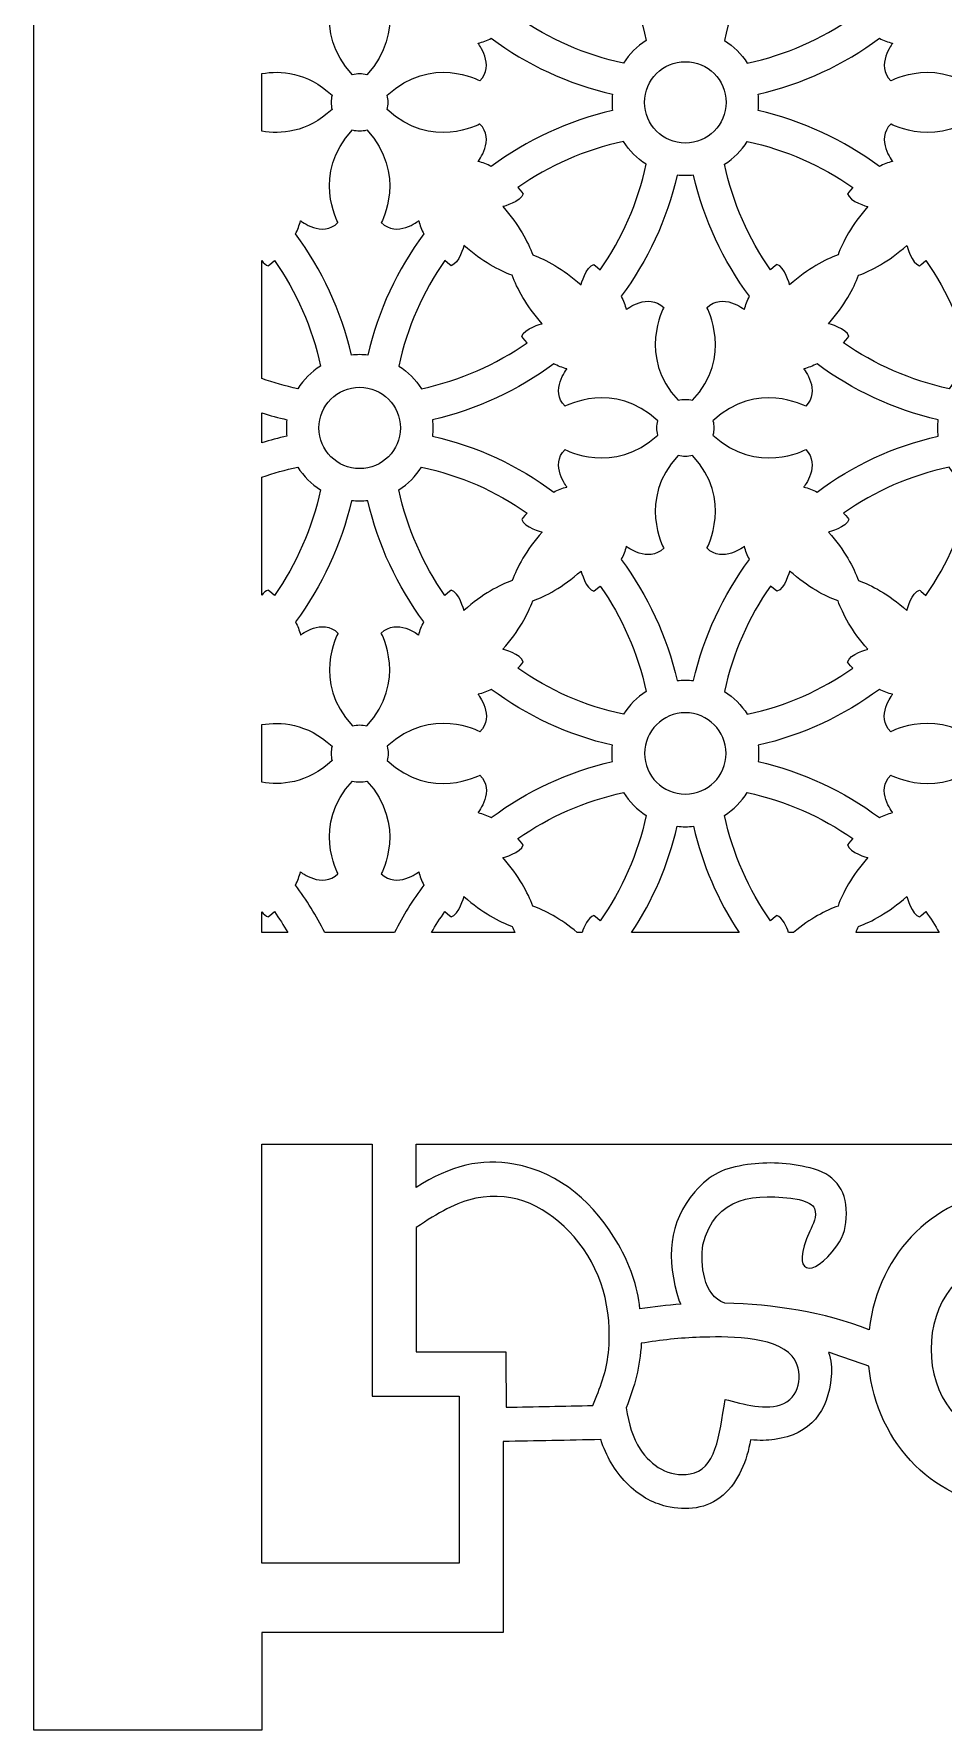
# Model space of a CAD drawing. Header units: centimetres. Extents: x -9.3 to 7.4, y -14.2 to 13.8.
# Drawn here: x -0.27 to 3.29, y -14.17 to -7.54 of the extents above; entities that cross this region are included whole.
import ezdxf

# ---------------------------------------------------------------- set-up
doc = ezdxf.new("R2010")
doc.units = ezdxf.units.CM
doc.header["$MEASUREMENT"] = 0
doc.layers.add('layer 1', color=7, linetype='Continuous')

msp = doc.modelspace()

# ---------------------------------------------------------------- linework, layer by layer
at = {"layer": 'layer 1', "color": 242, "lineweight": 9}
for points, knots in [([(7.37552, 13.84713), (4.82831, 13.84713), (2.28109, 13.84713), (-0.26612, 13.84713), (-0.26612, 13.84713), (-0.26612, 5.33379), (-0.26612, -3.17955), (-0.26612, -11.69289), (-0.26612, -11.69289), (-0.26609, -11.69289), (-0.26607, -11.69289), (-0.26605, -11.69289), (-0.26605, -11.69289), (-0.26605, -12.51932), (-0.26605, -13.34575), (-0.26605, -14.17218), (-0.26605, -14.17218), (0.03112, -14.17218), (0.32829, -14.17218), (0.62547, -14.17218), (0.62547, -14.17218), (0.62547, -14.04482), (0.62547, -13.91746), (0.62547, -13.79009), (0.62547, -13.79009), (0.93981, -13.79009), (1.25416, -13.79009), (1.56851, -13.79009), (1.56851, -13.79009), (1.56851, -13.54122), (1.56851, -13.29235), (1.56851, -13.04347), (1.56851, -13.04347), (1.69568, -13.04094), (1.82285, -13.0384), (1.95002, -13.03586), (1.95002, -13.03586), (1.97261, -13.10026), (2.0022, -13.1561), (2.05134, -13.20539), (2.05134, -13.20539), (2.09946, -13.25366), (2.14918, -13.28349), (2.20758, -13.29707), (2.20758, -13.29707), (2.28487, -13.31504), (2.3665, -13.30722), (2.42855, -13.25309), (2.42855, -13.25309), (2.48859, -13.20069), (2.52323, -13.11678), (2.53568, -13.03673), (2.53568, -13.03673), (2.57121, -13.04032), (2.60143, -13.03949), (2.62993, -13.03541), (2.62993, -13.03541), (2.77215, -13.01506), (2.83933, -12.92507), (2.85133, -12.78937), (2.85133, -12.78937), (2.85428, -12.75611), (2.85193, -12.72328), (2.84137, -12.69438), (2.84137, -12.69438), (2.84361, -12.69494), (2.84584, -12.6955), (2.84807, -12.69605), (2.84807, -12.69605), (2.89827, -12.71341), (2.94845, -12.73076), (2.99864, -12.74811), (2.99864, -12.74811), (3.02875, -13.05564), (3.26623, -13.29507), (3.55473, -13.29507), (3.55473, -13.29507), (3.84323, -13.29507), (4.08071, -13.05564), (4.11083, -12.74811), (4.11083, -12.74811), (4.16101, -12.73076), (4.2112, -12.71341), (4.26138, -12.69605), (4.26138, -12.69605), (4.26362, -12.6955), (4.26586, -12.69494), (4.26808, -12.69438), (4.26808, -12.69438), (4.25752, -12.72328), (4.25518, -12.75611), (4.25812, -12.78937), (4.25812, -12.78937), (4.27013, -12.92507), (4.33731, -13.01506), (4.47953, -13.03541), (4.47953, -13.03541), (4.50803, -13.03949), (4.53825, -13.04032), (4.57378, -13.03673), (4.57378, -13.03673), (4.58622, -13.11678), (4.62087, -13.20069), (4.68092, -13.25309), (4.68092, -13.25309), (4.74297, -13.30722), (4.82459, -13.31504), (4.90189, -13.29707), (4.90189, -13.29707), (4.96028, -13.28349), (5.01001, -13.25366), (5.05812, -13.20539), (5.05812, -13.20539), (5.10726, -13.1561), (5.13685, -13.10026), (5.15944, -13.03586), (5.15944, -13.03586), (5.28661, -13.0384), (5.41378, -13.04094), (5.54095, -13.04347), (5.54095, -13.04347), (5.54095, -13.29235), (5.54095, -13.54122), (5.54095, -13.79009), (5.54095, -13.79009), (5.8553, -13.79009), (6.16965, -13.79009), (6.48399, -13.79009), (6.48399, -13.79009), (6.48399, -13.91746), (6.48399, -14.04482), (6.48399, -14.17218), (6.48399, -14.17218), (6.78116, -14.17218), (7.07834, -14.17218), (7.37552, -14.17218), (7.37552, -14.17218), (7.37552, -13.34575), (7.37552, -12.51932), (7.37552, -11.69289), (7.37552, -11.69289), (7.37552, -3.17955), (7.37552, 5.33379), (7.37552, 13.84713)], [0, 0, 0, 0, 0.027027, 0.027027, 0.027027, 0.027027, 0.0540541, 0.0540541, 0.0540541, 0.0540541, 0.0810811, 0.0810811, 0.0810811, 0.0810811, 0.1081081, 0.1081081, 0.1081081, 0.1081081, 0.1351351, 0.1351351, 0.1351351, 0.1351351, 0.1621622, 0.1621622, 0.1621622, 0.1621622, 0.1891892, 0.1891892, 0.1891892, 0.1891892, 0.2162162, 0.2162162, 0.2162162, 0.2162162, 0.2432432, 0.2432432, 0.2432432, 0.2432432, 0.2702703, 0.2702703, 0.2702703, 0.2702703, 0.2972973, 0.2972973, 0.2972973, 0.2972973, 0.3243243, 0.3243243, 0.3243243, 0.3243243, 0.3513514, 0.3513514, 0.3513514, 0.3513514, 0.3783784, 0.3783784, 0.3783784, 0.3783784, 0.4054054, 0.4054054, 0.4054054, 0.4054054, 0.4324324, 0.4324324, 0.4324324, 0.4324324, 0.4594595, 0.4594595, 0.4594595, 0.4594595, 0.4864865, 0.4864865, 0.4864865, 0.4864865, 0.5135135, 0.5135135, 0.5135135, 0.5135135, 0.5405405, 0.5405405, 0.5405405, 0.5405405, 0.5675676, 0.5675676, 0.5675676, 0.5675676, 0.5945946, 0.5945946, 0.5945946, 0.5945946, 0.6216216, 0.6216216, 0.6216216, 0.6216216, 0.6486486, 0.6486486, 0.6486486, 0.6486486, 0.6756757, 0.6756757, 0.6756757, 0.6756757, 0.7027027, 0.7027027, 0.7027027, 0.7027027, 0.7297297, 0.7297297, 0.7297297, 0.7297297, 0.7567568, 0.7567568, 0.7567568, 0.7567568, 0.7837838, 0.7837838, 0.7837838, 0.7837838, 0.8108108, 0.8108108, 0.8108108, 0.8108108, 0.8378378, 0.8378378, 0.8378378, 0.8378378, 0.8648649, 0.8648649, 0.8648649, 0.8648649, 0.8918919, 0.8918919, 0.8918919, 0.8918919, 0.9189189, 0.9189189, 0.9189189, 0.9189189, 0.9459459, 0.9459459, 0.9459459, 0.9459459, 1, 1, 1, 1]), ([(1.25831, -7.28926), (1.15506, -7.15032), (1.07941, -6.98964), (1.03957, -6.81531), (1.03957, -6.81531), (1.02903, -6.81647), (1.01833, -6.81711), (1.00749, -6.81711), (1.00749, -6.81711), (0.99665, -6.81711), (0.98594, -6.81647), (0.97541, -6.81531), (0.97541, -6.81531), (0.93558, -6.98964), (0.85993, -7.15032), (0.75668, -7.28928), (0.75668, -7.28928), (0.76504, -7.30548), (0.7719, -7.32282), (0.77618, -7.34098), (0.77618, -7.34098), (0.77618, -7.34098), (0.86234, -7.27318), (0.92281, -7.33366), (0.92281, -7.33366), (0.92281, -7.33366), (0.81936, -7.52488), (0.97964, -7.69619), (0.97964, -7.69619), (0.9979, -7.6915), (1.0171, -7.6915), (1.03536, -7.69619), (1.03536, -7.69619), (1.19563, -7.52486), (1.09217, -7.33366), (1.09217, -7.33366), (1.09217, -7.33366), (1.15265, -7.27318), (1.23879, -7.34098), (1.23879, -7.34098), (1.23879, -7.34098), (1.24308, -7.3228), (1.24996, -7.30548), (1.25831, -7.28926)], [0, 0, 0, 0, 0.0833333, 0.0833333, 0.0833333, 0.0833333, 0.1666667, 0.1666667, 0.1666667, 0.1666667, 0.25, 0.25, 0.25, 0.25, 0.3333333, 0.3333333, 0.3333333, 0.3333333, 0.4166667, 0.4166667, 0.4166667, 0.4166667, 0.5, 0.5, 0.5, 0.5, 0.5833333, 0.5833333, 0.5833333, 0.5833333, 0.6666667, 0.6666667, 0.6666667, 0.6666667, 0.75, 0.75, 0.75, 0.75, 0.8333333, 0.8333333, 0.8333333, 0.8333333, 1, 1, 1, 1]), ([(2.03888, -7.651), (2.06162, -7.61514), (2.09209, -7.58465), (2.12796, -7.56192), (2.12796, -7.56192), (2.0955, -7.41115), (2.03337, -7.27139), (1.94799, -7.14905), (1.94799, -7.14905), (1.93342, -7.16229), (1.92333, -7.16966), (1.92333, -7.16966), (1.92333, -7.16966), (1.89218, -7.16233), (1.87341, -7.09041), (1.87341, -7.09041), (1.87341, -7.09041), (1.80136, -7.15446), (1.73511, -7.18879), (1.68414, -7.20721), (1.68414, -7.20721), (1.66574, -7.25817), (1.6314, -7.32442), (1.56735, -7.39647), (1.56735, -7.39647), (1.56735, -7.39647), (1.63927, -7.41524), (1.64661, -7.4464), (1.64661, -7.4464), (1.64661, -7.4464), (1.63923, -7.45647), (1.626, -7.47104), (1.626, -7.47104), (1.74834, -7.55642), (1.8881, -7.61855), (2.03888, -7.651)], [0, 0, 0, 0, 0.1, 0.1, 0.1, 0.1, 0.2, 0.2, 0.2, 0.2, 0.3, 0.3, 0.3, 0.3, 0.4, 0.4, 0.4, 0.4, 0.5, 0.5, 0.5, 0.5, 0.6, 0.6, 0.6, 0.6, 0.7, 0.7, 0.7, 0.7, 0.8, 0.8, 0.8, 0.8, 1, 1, 1, 1]), ([(2.52331, -7.651), (2.50058, -7.61514), (2.4701, -7.58465), (2.43424, -7.56192), (2.43424, -7.56192), (2.4667, -7.41115), (2.52882, -7.27139), (2.6142, -7.14905), (2.6142, -7.14905), (2.62877, -7.16229), (2.63884, -7.16967), (2.63884, -7.16967), (2.63884, -7.16967), (2.67, -7.16233), (2.68877, -7.09041), (2.68877, -7.09041), (2.68877, -7.09041), (2.76084, -7.15445), (2.82709, -7.18879), (2.87804, -7.20721), (2.87804, -7.20721), (2.89645, -7.25817), (2.9308, -7.32442), (2.99483, -7.39647), (2.99483, -7.39647), (2.99483, -7.39647), (2.92292, -7.41524), (2.91559, -7.4464), (2.91559, -7.4464), (2.91559, -7.4464), (2.92296, -7.45647), (2.93619, -7.47104), (2.93619, -7.47104), (2.81386, -7.55642), (2.67409, -7.61855), (2.52331, -7.651)], [0, 0, 0, 0, 0.1, 0.1, 0.1, 0.1, 0.2, 0.2, 0.2, 0.2, 0.3, 0.3, 0.3, 0.3, 0.4, 0.4, 0.4, 0.4, 0.5, 0.5, 0.5, 0.5, 0.6, 0.6, 0.6, 0.6, 0.7, 0.7, 0.7, 0.7, 0.8, 0.8, 0.8, 0.8, 1, 1, 1, 1]), ([(1.99454, -7.80416), (1.99454, -7.79332), (1.99516, -7.78263), (1.99634, -7.7721), (1.99634, -7.7721), (1.822, -7.73226), (1.66132, -7.65661), (1.52237, -7.55335), (1.52237, -7.55335), (1.50616, -7.56169), (1.48883, -7.56857), (1.47067, -7.57286), (1.47067, -7.57286), (1.47067, -7.57286), (1.53847, -7.659), (1.47799, -7.71947), (1.47799, -7.71947), (1.47799, -7.71947), (1.28679, -7.61603), (1.11548, -7.7763), (1.11548, -7.7763), (1.12016, -7.79456), (1.12016, -7.81375), (1.11546, -7.83201), (1.11546, -7.83201), (1.28679, -7.99229), (1.47798, -7.88884), (1.47798, -7.88884), (1.47798, -7.88884), (1.53847, -7.94932), (1.47067, -8.03545), (1.47067, -8.03545), (1.47067, -8.03545), (1.48883, -8.03975), (1.50616, -8.04661), (1.52237, -8.05497), (1.52237, -8.05497), (1.66132, -7.9517), (1.822, -7.87604), (1.99634, -7.83621), (1.99634, -7.83621), (1.99516, -7.82568), (1.99454, -7.81499), (1.99454, -7.80416)], [0, 0, 0, 0, 0.0833333, 0.0833333, 0.0833333, 0.0833333, 0.1666667, 0.1666667, 0.1666667, 0.1666667, 0.25, 0.25, 0.25, 0.25, 0.3333333, 0.3333333, 0.3333333, 0.3333333, 0.4166667, 0.4166667, 0.4166667, 0.4166667, 0.5, 0.5, 0.5, 0.5, 0.5833333, 0.5833333, 0.5833333, 0.5833333, 0.6666667, 0.6666667, 0.6666667, 0.6666667, 0.75, 0.75, 0.75, 0.75, 0.8333333, 0.8333333, 0.8333333, 0.8333333, 1, 1, 1, 1]), ([(3.03982, -7.55335), (2.90088, -7.65661), (2.74019, -7.73226), (2.56586, -7.7721), (2.56586, -7.7721), (2.56702, -7.78263), (2.56766, -7.79332), (2.56766, -7.80416), (2.56766, -7.80416), (2.56766, -7.81499), (2.56702, -7.82568), (2.56586, -7.83621), (2.56586, -7.83621), (2.74019, -7.87604), (2.90087, -7.95172), (3.03982, -8.05497), (3.03982, -8.05497), (3.05603, -8.04661), (3.07337, -8.03975), (3.09153, -8.03545), (3.09153, -8.03545), (3.09153, -8.03545), (3.02371, -7.94932), (3.08421, -7.88883), (3.08421, -7.88883), (3.08421, -7.88883), (3.27543, -7.99229), (3.44672, -7.83201), (3.44672, -7.83201), (3.44204, -7.81375), (3.44204, -7.79455), (3.44672, -7.77629), (3.44672, -7.77629), (3.27541, -7.61602), (3.08421, -7.71947), (3.08421, -7.71947), (3.08421, -7.71947), (3.02371, -7.659), (3.09153, -7.57286), (3.09153, -7.57286), (3.09153, -7.57286), (3.07337, -7.56857), (3.05603, -7.56169), (3.03982, -7.55335)], [0, 0, 0, 0, 0.0833333, 0.0833333, 0.0833333, 0.0833333, 0.1666667, 0.1666667, 0.1666667, 0.1666667, 0.25, 0.25, 0.25, 0.25, 0.3333333, 0.3333333, 0.3333333, 0.3333333, 0.4166667, 0.4166667, 0.4166667, 0.4166667, 0.5, 0.5, 0.5, 0.5, 0.5833333, 0.5833333, 0.5833333, 0.5833333, 0.6666667, 0.6666667, 0.6666667, 0.6666667, 0.75, 0.75, 0.75, 0.75, 0.8333333, 0.8333333, 0.8333333, 0.8333333, 1, 1, 1, 1]), ([(0.62541, -7.69143), (0.62541, -7.76658), (0.62541, -7.84172), (0.62541, -7.91687), (0.62541, -7.91687), (0.69692, -7.92907), (0.80148, -7.92375), (0.89952, -7.83201), (0.89952, -7.83201), (0.89484, -7.81375), (0.89484, -7.79455), (0.89952, -7.77629), (0.89952, -7.77629), (0.80147, -7.68455), (0.69692, -7.67921), (0.62541, -7.69143)], [0, 0, 0, 0, 0.2, 0.2, 0.2, 0.2, 0.4, 0.4, 0.4, 0.4, 0.6, 0.6, 0.6, 0.6, 1, 1, 1, 1]), ([(2.28109, -7.64495), (2.19318, -7.64495), (2.12189, -7.71624), (2.12189, -7.80416), (2.12189, -7.80416), (2.12189, -7.89206), (2.19318, -7.96336), (2.28109, -7.96336), (2.28109, -7.96336), (2.369, -7.96336), (2.44029, -7.89206), (2.44029, -7.80416), (2.44029, -7.80416), (2.44029, -7.71624), (2.369, -7.64495), (2.28109, -7.64495)], [0, 0, 0, 0, 0.2, 0.2, 0.2, 0.2, 0.4, 0.4, 0.4, 0.4, 0.6, 0.6, 0.6, 0.6, 1, 1, 1, 1]), ([(0.75668, -8.31904), (0.85993, -8.45799), (0.93558, -8.61867), (0.97541, -8.793), (0.97541, -8.793), (0.98594, -8.79183), (0.99664, -8.79119), (1.00749, -8.79119), (1.00749, -8.79119), (1.01833, -8.79119), (1.02903, -8.79183), (1.03957, -8.793), (1.03957, -8.793), (1.07941, -8.61867), (1.15506, -8.458), (1.25831, -8.31904), (1.25831, -8.31904), (1.24996, -8.30283), (1.24308, -8.28551), (1.23879, -8.26734), (1.23879, -8.26734), (1.23879, -8.26734), (1.15265, -8.33513), (1.09217, -8.27467), (1.09217, -8.27467), (1.09217, -8.27467), (1.19563, -8.08343), (1.03536, -7.91212), (1.03536, -7.91212), (1.01709, -7.91681), (0.9979, -7.91684), (0.97962, -7.91215), (0.97962, -7.91215), (0.81937, -8.08345), (0.92279, -8.27467), (0.92279, -8.27467), (0.92279, -8.27467), (0.86234, -8.33513), (0.77618, -8.26734), (0.77618, -8.26734), (0.77618, -8.26734), (0.7719, -8.28551), (0.76504, -8.30283), (0.75668, -8.31904)], [0, 0, 0, 0, 0.0833333, 0.0833333, 0.0833333, 0.0833333, 0.1666667, 0.1666667, 0.1666667, 0.1666667, 0.25, 0.25, 0.25, 0.25, 0.3333333, 0.3333333, 0.3333333, 0.3333333, 0.4166667, 0.4166667, 0.4166667, 0.4166667, 0.5, 0.5, 0.5, 0.5, 0.5833333, 0.5833333, 0.5833333, 0.5833333, 0.6666667, 0.6666667, 0.6666667, 0.6666667, 0.75, 0.75, 0.75, 0.75, 0.8333333, 0.8333333, 0.8333333, 0.8333333, 1, 1, 1, 1]), ([(2.03888, -7.95731), (2.06162, -7.99316), (2.09209, -8.02366), (2.12796, -8.04638), (2.12796, -8.04638), (2.0955, -8.19716), (2.03337, -8.33693), (1.94799, -8.45927), (1.94799, -8.45927), (1.93342, -8.44603), (1.92333, -8.43865), (1.92333, -8.43865), (1.92333, -8.43865), (1.89218, -8.44598), (1.87341, -8.51789), (1.87341, -8.51789), (1.87341, -8.51789), (1.80136, -8.45386), (1.73511, -8.41951), (1.68414, -8.40111), (1.68414, -8.40111), (1.66574, -8.35015), (1.6314, -8.28389), (1.56735, -8.21183), (1.56735, -8.21183), (1.56735, -8.21183), (1.63927, -8.19306), (1.64661, -8.1619), (1.64661, -8.1619), (1.64661, -8.1619), (1.63923, -8.15184), (1.626, -8.13728), (1.626, -8.13728), (1.74834, -8.05189), (1.8881, -7.98976), (2.03888, -7.95731)], [0, 0, 0, 0, 0.1, 0.1, 0.1, 0.1, 0.2, 0.2, 0.2, 0.2, 0.3, 0.3, 0.3, 0.3, 0.4, 0.4, 0.4, 0.4, 0.5, 0.5, 0.5, 0.5, 0.6, 0.6, 0.6, 0.6, 0.7, 0.7, 0.7, 0.7, 0.8, 0.8, 0.8, 0.8, 1, 1, 1, 1]), ([(2.52331, -7.95731), (2.50058, -7.99316), (2.4701, -8.02366), (2.43424, -8.04638), (2.43424, -8.04638), (2.4667, -8.19716), (2.52882, -8.33693), (2.6142, -8.45927), (2.6142, -8.45927), (2.62877, -8.44603), (2.63884, -8.43865), (2.63884, -8.43865), (2.63884, -8.43865), (2.67, -8.44598), (2.68877, -8.51789), (2.68877, -8.51789), (2.68877, -8.51789), (2.76084, -8.45386), (2.82709, -8.41951), (2.87804, -8.40111), (2.87804, -8.40111), (2.89645, -8.35015), (2.9308, -8.28389), (2.99483, -8.21183), (2.99483, -8.21183), (2.99483, -8.21183), (2.92292, -8.19306), (2.91559, -8.1619), (2.91559, -8.1619), (2.91559, -8.1619), (2.92296, -8.15184), (2.93619, -8.13728), (2.93619, -8.13728), (2.81386, -8.05189), (2.67409, -7.98976), (2.52331, -7.95731)], [0, 0, 0, 0, 0.1, 0.1, 0.1, 0.1, 0.2, 0.2, 0.2, 0.2, 0.3, 0.3, 0.3, 0.3, 0.4, 0.4, 0.4, 0.4, 0.5, 0.5, 0.5, 0.5, 0.6, 0.6, 0.6, 0.6, 0.7, 0.7, 0.7, 0.7, 0.8, 0.8, 0.8, 0.8, 1, 1, 1, 1]), ([(2.03029, -8.56289), (2.13356, -8.42396), (2.20921, -8.26325), (2.24905, -8.08892), (2.24905, -8.08892), (2.25958, -8.0901), (2.27026, -8.09071), (2.28109, -8.09071), (2.28109, -8.09071), (2.29193, -8.09071), (2.30262, -8.0901), (2.31315, -8.08892), (2.31315, -8.08892), (2.35298, -8.26325), (2.42864, -8.42394), (2.53191, -8.56289), (2.53191, -8.56289), (2.52355, -8.5791), (2.51669, -8.59643), (2.51239, -8.61458), (2.51239, -8.61458), (2.51239, -8.61458), (2.42625, -8.54677), (2.36577, -8.60727), (2.36577, -8.60727), (2.36577, -8.60727), (2.46923, -8.79847), (2.30895, -8.96977), (2.30895, -8.96977), (2.2907, -8.9651), (2.27147, -8.9651), (2.25323, -8.96979), (2.25323, -8.96979), (2.09296, -8.79847), (2.1964, -8.60727), (2.1964, -8.60727), (2.1964, -8.60727), (2.13594, -8.54677), (2.0498, -8.61458), (2.0498, -8.61458), (2.0498, -8.61458), (2.04551, -8.59643), (2.03864, -8.5791), (2.03029, -8.56289)], [0, 0, 0, 0, 0.0833333, 0.0833333, 0.0833333, 0.0833333, 0.1666667, 0.1666667, 0.1666667, 0.1666667, 0.25, 0.25, 0.25, 0.25, 0.3333333, 0.3333333, 0.3333333, 0.3333333, 0.4166667, 0.4166667, 0.4166667, 0.4166667, 0.5, 0.5, 0.5, 0.5, 0.5833333, 0.5833333, 0.5833333, 0.5833333, 0.6666667, 0.6666667, 0.6666667, 0.6666667, 0.75, 0.75, 0.75, 0.75, 0.8333333, 0.8333333, 0.8333333, 0.8333333, 1, 1, 1, 1]), ([(0.62541, -8.42319), (0.62541, -8.57713), (0.62541, -8.73105), (0.62541, -8.88499), (0.62541, -8.88499), (0.67079, -8.90104), (0.71747, -8.91431), (0.76528, -8.92459), (0.76528, -8.92459), (0.788, -8.88875), (0.81847, -8.85828), (0.85433, -8.83555), (0.85433, -8.83555), (0.82186, -8.68477), (0.75975, -8.545), (0.67437, -8.42267), (0.67437, -8.42267), (0.65981, -8.43589), (0.64973, -8.44326), (0.64973, -8.44326), (0.64973, -8.44326), (0.64047, -8.44109), (0.63231, -8.4332), (0.62541, -8.42319)], [0, 0, 0, 0, 0.1428571, 0.1428571, 0.1428571, 0.1428571, 0.2857143, 0.2857143, 0.2857143, 0.2857143, 0.4285714, 0.4285714, 0.4285714, 0.4285714, 0.5714286, 0.5714286, 0.5714286, 0.5714286, 0.7142857, 0.7142857, 0.7142857, 0.7142857, 1, 1, 1, 1]), ([(1.6626, -8.74465), (1.54026, -8.83003), (1.40049, -8.89214), (1.24971, -8.92459), (1.24971, -8.92459), (1.22698, -8.88875), (1.19651, -8.85828), (1.16067, -8.83555), (1.16067, -8.83555), (1.1931, -8.68477), (1.25524, -8.54502), (1.34062, -8.42267), (1.34062, -8.42267), (1.35518, -8.43589), (1.36524, -8.44326), (1.36524, -8.44326), (1.36524, -8.44326), (1.3964, -8.43593), (1.41516, -8.36402), (1.41516, -8.36402), (1.41516, -8.36402), (1.48723, -8.42806), (1.55348, -8.4624), (1.60444, -8.48082), (1.60444, -8.48082), (1.62286, -8.53177), (1.65718, -8.59803), (1.72123, -8.67009), (1.72123, -8.67009), (1.72123, -8.67009), (1.64932, -8.68885), (1.64198, -8.72001), (1.64198, -8.72001), (1.64198, -8.72001), (1.64936, -8.73008), (1.6626, -8.74465)], [0, 0, 0, 0, 0.1, 0.1, 0.1, 0.1, 0.2, 0.2, 0.2, 0.2, 0.3, 0.3, 0.3, 0.3, 0.4, 0.4, 0.4, 0.4, 0.5, 0.5, 0.5, 0.5, 0.6, 0.6, 0.6, 0.6, 0.7, 0.7, 0.7, 0.7, 0.8, 0.8, 0.8, 0.8, 1, 1, 1, 1]), ([(2.8996, -8.74465), (3.02194, -8.83002), (3.16169, -8.89214), (3.31249, -8.92459), (3.31249, -8.92459), (3.3352, -8.88875), (3.36567, -8.85828), (3.40153, -8.83555), (3.40153, -8.83555), (3.36908, -8.68477), (3.30696, -8.545), (3.22158, -8.42267), (3.22158, -8.42267), (3.20702, -8.43589), (3.19694, -8.44326), (3.19694, -8.44326), (3.19694, -8.44326), (3.16579, -8.43593), (3.14702, -8.36402), (3.14702, -8.36402), (3.14702, -8.36402), (3.07497, -8.42806), (3.0087, -8.4624), (2.95776, -8.48082), (2.95776, -8.48082), (2.93934, -8.53177), (2.905, -8.59803), (2.84096, -8.67009), (2.84096, -8.67009), (2.84096, -8.67009), (2.91287, -8.68885), (2.92021, -8.72001), (2.92021, -8.72001), (2.92021, -8.72001), (2.91284, -8.73008), (2.8996, -8.74465)], [0, 0, 0, 0, 0.1, 0.1, 0.1, 0.1, 0.2, 0.2, 0.2, 0.2, 0.3, 0.3, 0.3, 0.3, 0.4, 0.4, 0.4, 0.4, 0.5, 0.5, 0.5, 0.5, 0.6, 0.6, 0.6, 0.6, 0.7, 0.7, 0.7, 0.7, 0.8, 0.8, 0.8, 0.8, 1, 1, 1, 1]), ([(1.76623, -9.32856), (1.62727, -9.22531), (1.46659, -9.14967), (1.29225, -9.10983), (1.29225, -9.10983), (1.29342, -9.09929), (1.29405, -9.08861), (1.29405, -9.07775), (1.29405, -9.07775), (1.29405, -9.06692), (1.29342, -9.05622), (1.29225, -9.04569), (1.29225, -9.04569), (1.46659, -9.00585), (1.62727, -8.93022), (1.76623, -8.82695), (1.76623, -8.82695), (1.78243, -8.8353), (1.79975, -8.84217), (1.81792, -8.84647), (1.81792, -8.84647), (1.81792, -8.84647), (1.75011, -8.9326), (1.81058, -8.99308), (1.81058, -8.99308), (1.81058, -8.99308), (2.00179, -8.88964), (2.17311, -9.0499), (2.17311, -9.0499), (2.16842, -9.06816), (2.16844, -9.08736), (2.17312, -9.10562), (2.17312, -9.10562), (2.0018, -9.26589), (1.81059, -9.16245), (1.81059, -9.16245), (1.81059, -9.16245), (1.75011, -9.22291), (1.81792, -9.30906), (1.81792, -9.30906), (1.81792, -9.30906), (1.79975, -9.31336), (1.78243, -9.32021), (1.76623, -9.32856)], [0, 0, 0, 0, 0.0833333, 0.0833333, 0.0833333, 0.0833333, 0.1666667, 0.1666667, 0.1666667, 0.1666667, 0.25, 0.25, 0.25, 0.25, 0.3333333, 0.3333333, 0.3333333, 0.3333333, 0.4166667, 0.4166667, 0.4166667, 0.4166667, 0.5, 0.5, 0.5, 0.5, 0.5833333, 0.5833333, 0.5833333, 0.5833333, 0.6666667, 0.6666667, 0.6666667, 0.6666667, 0.75, 0.75, 0.75, 0.75, 0.8333333, 0.8333333, 0.8333333, 0.8333333, 1, 1, 1, 1]), ([(2.79597, -8.82695), (2.93492, -8.93022), (3.0956, -9.00585), (3.26994, -9.04569), (3.26994, -9.04569), (3.26876, -9.05622), (3.26814, -9.06692), (3.26814, -9.07775), (3.26814, -9.07775), (3.26814, -9.08861), (3.26876, -9.09929), (3.26994, -9.10983), (3.26994, -9.10983), (3.0956, -9.14967), (2.93493, -9.22531), (2.79597, -9.32856), (2.79597, -9.32856), (2.77977, -9.32021), (2.76244, -9.31335), (2.74428, -9.30906), (2.74428, -9.30906), (2.74428, -9.30906), (2.81208, -9.22291), (2.7516, -9.16244), (2.7516, -9.16244), (2.7516, -9.16244), (2.56037, -9.26589), (2.38906, -9.10562), (2.38906, -9.10562), (2.39375, -9.08736), (2.39373, -9.06815), (2.38906, -9.0499), (2.38906, -9.0499), (2.56039, -8.88962), (2.7516, -8.99307), (2.7516, -8.99307), (2.7516, -8.99307), (2.81208, -8.9326), (2.74428, -8.84646), (2.74428, -8.84646), (2.74428, -8.84646), (2.76244, -8.84217), (2.77977, -8.8353), (2.79597, -8.82695)], [0, 0, 0, 0, 0.0833333, 0.0833333, 0.0833333, 0.0833333, 0.1666667, 0.1666667, 0.1666667, 0.1666667, 0.25, 0.25, 0.25, 0.25, 0.3333333, 0.3333333, 0.3333333, 0.3333333, 0.4166667, 0.4166667, 0.4166667, 0.4166667, 0.5, 0.5, 0.5, 0.5, 0.5833333, 0.5833333, 0.5833333, 0.5833333, 0.6666667, 0.6666667, 0.6666667, 0.6666667, 0.75, 0.75, 0.75, 0.75, 0.8333333, 0.8333333, 0.8333333, 0.8333333, 1, 1, 1, 1]), ([(1.00749, -9.23697), (1.09539, -9.23697), (1.16668, -9.16566), (1.16668, -9.07775), (1.16668, -9.07775), (1.16668, -8.98985), (1.09539, -8.91856), (1.00749, -8.91856), (1.00749, -8.91856), (0.91958, -8.91856), (0.84829, -8.98985), (0.84829, -9.07775), (0.84829, -9.07775), (0.84829, -9.16566), (0.91958, -9.23697), (1.00749, -9.23697)], [0, 0, 0, 0, 0.2, 0.2, 0.2, 0.2, 0.4, 0.4, 0.4, 0.4, 0.6, 0.6, 0.6, 0.6, 1, 1, 1, 1]), ([(0.62541, -9.01932), (0.62541, -9.05828), (0.62541, -9.09723), (0.62541, -9.13619), (0.62541, -9.13619), (0.65733, -9.12617), (0.68978, -9.11736), (0.72273, -9.10983), (0.72273, -9.10983), (0.72155, -9.09929), (0.72093, -9.08861), (0.72093, -9.07775), (0.72093, -9.07775), (0.72093, -9.06692), (0.72155, -9.05622), (0.72273, -9.04569), (0.72273, -9.04569), (0.68978, -9.03816), (0.65733, -9.02935), (0.62541, -9.01932)], [0, 0, 0, 0, 0.1666667, 0.1666667, 0.1666667, 0.1666667, 0.3333333, 0.3333333, 0.3333333, 0.3333333, 0.5, 0.5, 0.5, 0.5, 0.6666667, 0.6666667, 0.6666667, 0.6666667, 1, 1, 1, 1]), ([(2.28109, -10.0648), (2.27026, -10.0648), (2.25958, -10.06542), (2.24905, -10.0666), (2.24905, -10.0666), (2.20921, -9.89227), (2.13356, -9.73157), (2.03029, -9.59263), (2.03029, -9.59263), (2.03864, -9.57643), (2.04551, -9.5591), (2.0498, -9.54094), (2.0498, -9.54094), (2.0498, -9.54094), (2.13594, -9.60875), (2.1964, -9.54827), (2.1964, -9.54827), (2.1964, -9.54827), (2.09296, -9.35704), (2.25323, -9.18574), (2.25323, -9.18574), (2.27149, -9.19042), (2.2907, -9.19044), (2.30895, -9.18575), (2.30895, -9.18575), (2.4692, -9.35706), (2.36579, -9.54827), (2.36579, -9.54827), (2.36579, -9.54827), (2.42625, -9.60875), (2.51239, -9.54093), (2.51239, -9.54093), (2.51239, -9.54093), (2.51669, -9.5591), (2.52355, -9.57641), (2.53191, -9.59263), (2.53191, -9.59263), (2.42863, -9.73157), (2.35298, -9.89226), (2.31315, -10.0666), (2.31315, -10.0666), (2.30262, -10.06542), (2.29193, -10.0648), (2.28109, -10.0648)], [0, 0, 0, 0, 0.0833333, 0.0833333, 0.0833333, 0.0833333, 0.1666667, 0.1666667, 0.1666667, 0.1666667, 0.25, 0.25, 0.25, 0.25, 0.3333333, 0.3333333, 0.3333333, 0.3333333, 0.4166667, 0.4166667, 0.4166667, 0.4166667, 0.5, 0.5, 0.5, 0.5, 0.5833333, 0.5833333, 0.5833333, 0.5833333, 0.6666667, 0.6666667, 0.6666667, 0.6666667, 0.75, 0.75, 0.75, 0.75, 0.8333333, 0.8333333, 0.8333333, 0.8333333, 1, 1, 1, 1]), ([(0.62541, -9.27052), (0.62541, -9.42446), (0.62541, -9.57839), (0.62541, -9.73232), (0.62541, -9.73232), (0.63231, -9.72231), (0.64047, -9.71444), (0.64973, -9.71226), (0.64973, -9.71226), (0.64973, -9.71226), (0.65981, -9.71963), (0.67437, -9.73285), (0.67437, -9.73285), (0.75975, -9.61052), (0.82186, -9.47075), (0.85433, -9.31996), (0.85433, -9.31996), (0.81847, -9.29723), (0.788, -9.26676), (0.76528, -9.23092), (0.76528, -9.23092), (0.71747, -9.2412), (0.67079, -9.25447), (0.62541, -9.27052)], [0, 0, 0, 0, 0.1428571, 0.1428571, 0.1428571, 0.1428571, 0.2857143, 0.2857143, 0.2857143, 0.2857143, 0.4285714, 0.4285714, 0.4285714, 0.4285714, 0.5714286, 0.5714286, 0.5714286, 0.5714286, 0.7142857, 0.7142857, 0.7142857, 0.7142857, 1, 1, 1, 1]), ([(1.6626, -9.41087), (1.54026, -9.32549), (1.40049, -9.26337), (1.24971, -9.23092), (1.24971, -9.23092), (1.22698, -9.26676), (1.19651, -9.29723), (1.16067, -9.31996), (1.16067, -9.31996), (1.1931, -9.47075), (1.25524, -9.61052), (1.34062, -9.73285), (1.34062, -9.73285), (1.35518, -9.71963), (1.36524, -9.71226), (1.36524, -9.71226), (1.36524, -9.71226), (1.3964, -9.71958), (1.41516, -9.79151), (1.41516, -9.79151), (1.41516, -9.79151), (1.48723, -9.72746), (1.55348, -9.69311), (1.60444, -9.67471), (1.60444, -9.67471), (1.62286, -9.62375), (1.65718, -9.55749), (1.72123, -9.48544), (1.72123, -9.48544), (1.72123, -9.48544), (1.64932, -9.46668), (1.64198, -9.43552), (1.64198, -9.43552), (1.64198, -9.43552), (1.64936, -9.42544), (1.6626, -9.41087)], [0, 0, 0, 0, 0.1, 0.1, 0.1, 0.1, 0.2, 0.2, 0.2, 0.2, 0.3, 0.3, 0.3, 0.3, 0.4, 0.4, 0.4, 0.4, 0.5, 0.5, 0.5, 0.5, 0.6, 0.6, 0.6, 0.6, 0.7, 0.7, 0.7, 0.7, 0.8, 0.8, 0.8, 0.8, 1, 1, 1, 1]), ([(2.89961, -9.41087), (3.02194, -9.32549), (3.16169, -9.26337), (3.31249, -9.23092), (3.31249, -9.23092), (3.3352, -9.26676), (3.36567, -9.29723), (3.40153, -9.31996), (3.40153, -9.31996), (3.36908, -9.47075), (3.30696, -9.61052), (3.22158, -9.73285), (3.22158, -9.73285), (3.20702, -9.71963), (3.19694, -9.71226), (3.19694, -9.71226), (3.19694, -9.71226), (3.16579, -9.71958), (3.14702, -9.79151), (3.14702, -9.79151), (3.14702, -9.79151), (3.07497, -9.72746), (3.0087, -9.69311), (2.95776, -9.67471), (2.95776, -9.67471), (2.93934, -9.62375), (2.905, -9.55749), (2.84096, -9.48544), (2.84096, -9.48544), (2.84096, -9.48544), (2.91287, -9.46668), (2.92021, -9.43552), (2.92021, -9.43552), (2.92021, -9.43552), (2.91284, -9.42544), (2.89961, -9.41087)], [0, 0, 0, 0, 0.1, 0.1, 0.1, 0.1, 0.2, 0.2, 0.2, 0.2, 0.3, 0.3, 0.3, 0.3, 0.4, 0.4, 0.4, 0.4, 0.5, 0.5, 0.5, 0.5, 0.6, 0.6, 0.6, 0.6, 0.7, 0.7, 0.7, 0.7, 0.8, 0.8, 0.8, 0.8, 1, 1, 1, 1]), ([(0.75668, -9.83648), (0.85993, -9.69754), (0.93558, -9.53685), (0.97541, -9.36253), (0.97541, -9.36253), (0.98594, -9.3637), (0.99664, -9.36432), (1.00749, -9.36432), (1.00749, -9.36432), (1.01833, -9.36432), (1.02903, -9.3637), (1.03957, -9.36253), (1.03957, -9.36253), (1.07941, -9.53685), (1.15506, -9.69754), (1.25831, -9.83648), (1.25831, -9.83648), (1.24996, -9.85269), (1.24308, -9.87002), (1.23879, -9.88819), (1.23879, -9.88819), (1.23879, -9.88819), (1.15265, -9.82039), (1.09217, -9.88087), (1.09217, -9.88087), (1.09217, -9.88087), (1.19563, -10.07209), (1.03536, -10.2434), (1.03536, -10.2434), (1.0171, -10.23871), (0.9979, -10.23871), (0.97964, -10.2434), (0.97964, -10.2434), (0.81936, -10.07209), (0.92281, -9.88087), (0.92281, -9.88087), (0.92281, -9.88087), (0.86234, -9.82039), (0.77618, -9.88819), (0.77618, -9.88819), (0.77618, -9.88819), (0.7719, -9.87002), (0.76504, -9.85269), (0.75668, -9.83648)], [0, 0, 0, 0, 0.0833333, 0.0833333, 0.0833333, 0.0833333, 0.1666667, 0.1666667, 0.1666667, 0.1666667, 0.25, 0.25, 0.25, 0.25, 0.3333333, 0.3333333, 0.3333333, 0.3333333, 0.4166667, 0.4166667, 0.4166667, 0.4166667, 0.5, 0.5, 0.5, 0.5, 0.5833333, 0.5833333, 0.5833333, 0.5833333, 0.6666667, 0.6666667, 0.6666667, 0.6666667, 0.75, 0.75, 0.75, 0.75, 0.8333333, 0.8333333, 0.8333333, 0.8333333, 1, 1, 1, 1]), ([(2.03888, -10.19822), (2.06162, -10.16235), (2.09209, -10.13188), (2.12796, -10.10915), (2.12796, -10.10915), (2.0955, -9.95835), (2.03337, -9.81859), (1.94799, -9.69626), (1.94799, -9.69626), (1.93342, -9.70949), (1.92333, -9.71686), (1.92333, -9.71686), (1.92333, -9.71686), (1.89218, -9.70954), (1.87341, -9.63762), (1.87341, -9.63762), (1.87341, -9.63762), (1.80136, -9.70166), (1.73511, -9.73602), (1.68414, -9.75442), (1.68414, -9.75442), (1.66574, -9.80537), (1.6314, -9.87162), (1.56735, -9.94368), (1.56735, -9.94368), (1.56735, -9.94368), (1.63927, -9.96245), (1.64661, -9.99361), (1.64661, -9.99361), (1.64661, -9.99361), (1.63923, -10.0037), (1.626, -10.01825), (1.626, -10.01825), (1.74834, -10.10364), (1.8881, -10.16575), (2.03888, -10.19822)], [0, 0, 0, 0, 0.1, 0.1, 0.1, 0.1, 0.2, 0.2, 0.2, 0.2, 0.3, 0.3, 0.3, 0.3, 0.4, 0.4, 0.4, 0.4, 0.5, 0.5, 0.5, 0.5, 0.6, 0.6, 0.6, 0.6, 0.7, 0.7, 0.7, 0.7, 0.8, 0.8, 0.8, 0.8, 1, 1, 1, 1]), ([(2.52331, -10.19822), (2.50058, -10.16235), (2.4701, -10.13188), (2.43424, -10.10915), (2.43424, -10.10915), (2.4667, -9.95835), (2.52882, -9.81859), (2.6142, -9.69627), (2.6142, -9.69627), (2.62877, -9.70949), (2.63884, -9.71687), (2.63884, -9.71687), (2.63884, -9.71687), (2.67, -9.70954), (2.68877, -9.63762), (2.68877, -9.63762), (2.68877, -9.63762), (2.76084, -9.70166), (2.82709, -9.73602), (2.87804, -9.75442), (2.87804, -9.75442), (2.89645, -9.80537), (2.9308, -9.87162), (2.99483, -9.94368), (2.99483, -9.94368), (2.99483, -9.94368), (2.92292, -9.96245), (2.91559, -9.99361), (2.91559, -9.99361), (2.91559, -9.99361), (2.92296, -10.0037), (2.93619, -10.01826), (2.93619, -10.01826), (2.81386, -10.10364), (2.67409, -10.16575), (2.52331, -10.19822)], [0, 0, 0, 0, 0.1, 0.1, 0.1, 0.1, 0.2, 0.2, 0.2, 0.2, 0.3, 0.3, 0.3, 0.3, 0.4, 0.4, 0.4, 0.4, 0.5, 0.5, 0.5, 0.5, 0.6, 0.6, 0.6, 0.6, 0.7, 0.7, 0.7, 0.7, 0.8, 0.8, 0.8, 0.8, 1, 1, 1, 1]), ([(1.52237, -10.10056), (1.66132, -10.20382), (1.822, -10.27947), (1.99634, -10.31931), (1.99634, -10.31931), (1.99516, -10.32983), (1.99454, -10.34053), (1.99454, -10.35137), (1.99454, -10.35137), (1.99454, -10.36221), (1.99516, -10.3729), (1.99634, -10.38343), (1.99634, -10.38343), (1.822, -10.42327), (1.66132, -10.4989), (1.52237, -10.60217), (1.52237, -10.60217), (1.50616, -10.59383), (1.48883, -10.58695), (1.47067, -10.58265), (1.47067, -10.58265), (1.47067, -10.58265), (1.53847, -10.49652), (1.47798, -10.43604), (1.47798, -10.43604), (1.47798, -10.43604), (1.28679, -10.53949), (1.11546, -10.37924), (1.11546, -10.37924), (1.12016, -10.36096), (1.12016, -10.34177), (1.11548, -10.32351), (1.11548, -10.32351), (1.28679, -10.16323), (1.47799, -10.26667), (1.47799, -10.26667), (1.47799, -10.26667), (1.53847, -10.20621), (1.47067, -10.12006), (1.47067, -10.12006), (1.47067, -10.12006), (1.48883, -10.11577), (1.50616, -10.10891), (1.52237, -10.10056)], [0, 0, 0, 0, 0.0833333, 0.0833333, 0.0833333, 0.0833333, 0.1666667, 0.1666667, 0.1666667, 0.1666667, 0.25, 0.25, 0.25, 0.25, 0.3333333, 0.3333333, 0.3333333, 0.3333333, 0.4166667, 0.4166667, 0.4166667, 0.4166667, 0.5, 0.5, 0.5, 0.5, 0.5833333, 0.5833333, 0.5833333, 0.5833333, 0.6666667, 0.6666667, 0.6666667, 0.6666667, 0.75, 0.75, 0.75, 0.75, 0.8333333, 0.8333333, 0.8333333, 0.8333333, 1, 1, 1, 1]), ([(2.56766, -10.35137), (2.56766, -10.34053), (2.56702, -10.32983), (2.56586, -10.31931), (2.56586, -10.31931), (2.74019, -10.27947), (2.90088, -10.20382), (3.03982, -10.10056), (3.03982, -10.10056), (3.05603, -10.10891), (3.07337, -10.11577), (3.09153, -10.12006), (3.09153, -10.12006), (3.09153, -10.12006), (3.02371, -10.20621), (3.08421, -10.26667), (3.08421, -10.26667), (3.08421, -10.26667), (3.27541, -10.16323), (3.44672, -10.3235), (3.44672, -10.3235), (3.44204, -10.34176), (3.44204, -10.36096), (3.44672, -10.37924), (3.44672, -10.37924), (3.27543, -10.5395), (3.08421, -10.43603), (3.08421, -10.43603), (3.08421, -10.43603), (3.02371, -10.49652), (3.09153, -10.58265), (3.09153, -10.58265), (3.09153, -10.58265), (3.07337, -10.58695), (3.05603, -10.59383), (3.03982, -10.60217), (3.03982, -10.60217), (2.90087, -10.49892), (2.74019, -10.42327), (2.56586, -10.38343), (2.56586, -10.38343), (2.56702, -10.3729), (2.56766, -10.36221), (2.56766, -10.35137)], [0, 0, 0, 0, 0.0833333, 0.0833333, 0.0833333, 0.0833333, 0.1666667, 0.1666667, 0.1666667, 0.1666667, 0.25, 0.25, 0.25, 0.25, 0.3333333, 0.3333333, 0.3333333, 0.3333333, 0.4166667, 0.4166667, 0.4166667, 0.4166667, 0.5, 0.5, 0.5, 0.5, 0.5833333, 0.5833333, 0.5833333, 0.5833333, 0.6666667, 0.6666667, 0.6666667, 0.6666667, 0.75, 0.75, 0.75, 0.75, 0.8333333, 0.8333333, 0.8333333, 0.8333333, 1, 1, 1, 1]), ([(2.12189, -10.35137), (2.12189, -10.26346), (2.19318, -10.19217), (2.28109, -10.19217), (2.28109, -10.19217), (2.369, -10.19217), (2.44029, -10.26346), (2.44029, -10.35137), (2.44029, -10.35137), (2.44029, -10.43928), (2.369, -10.51056), (2.28109, -10.51056), (2.28109, -10.51056), (2.19318, -10.51056), (2.12189, -10.43928), (2.12189, -10.35137)], [0, 0, 0, 0, 0.2, 0.2, 0.2, 0.2, 0.4, 0.4, 0.4, 0.4, 0.6, 0.6, 0.6, 0.6, 1, 1, 1, 1]), ([(0.62541, -10.23863), (0.62541, -10.31378), (0.62541, -10.38893), (0.62541, -10.46407), (0.62541, -10.46407), (0.69692, -10.47628), (0.80148, -10.47096), (0.89952, -10.37924), (0.89952, -10.37924), (0.89484, -10.36096), (0.89484, -10.34176), (0.89952, -10.3235), (0.89952, -10.3235), (0.80147, -10.23177), (0.69692, -10.22644), (0.62541, -10.23863)], [0, 0, 0, 0, 0.2, 0.2, 0.2, 0.2, 0.4, 0.4, 0.4, 0.4, 0.6, 0.6, 0.6, 0.6, 1, 1, 1, 1]), ([(0.87137, -11.05185), (0.96212, -11.05185), (1.05288, -11.05185), (1.14362, -11.05185), (1.14362, -11.05185), (1.17661, -10.98656), (1.21503, -10.9245), (1.25831, -10.86626), (1.25831, -10.86626), (1.24996, -10.85005), (1.24308, -10.83271), (1.23879, -10.81454), (1.23879, -10.81454), (1.23879, -10.81454), (1.15265, -10.88235), (1.09217, -10.82187), (1.09217, -10.82187), (1.09217, -10.82187), (1.19563, -10.63065), (1.03536, -10.45935), (1.03536, -10.45935), (1.01709, -10.46403), (0.9979, -10.46406), (0.97962, -10.45935), (0.97962, -10.45935), (0.81937, -10.63068), (0.92279, -10.82187), (0.92279, -10.82187), (0.92279, -10.82187), (0.86234, -10.88235), (0.77618, -10.81454), (0.77618, -10.81454), (0.77618, -10.81454), (0.7719, -10.83271), (0.76504, -10.85004), (0.75668, -10.86626), (0.75668, -10.86626), (0.79996, -10.9245), (0.83839, -10.98656), (0.87137, -11.05185)], [0, 0, 0, 0, 0.0909091, 0.0909091, 0.0909091, 0.0909091, 0.1818182, 0.1818182, 0.1818182, 0.1818182, 0.2727273, 0.2727273, 0.2727273, 0.2727273, 0.3636364, 0.3636364, 0.3636364, 0.3636364, 0.4545455, 0.4545455, 0.4545455, 0.4545455, 0.5454545, 0.5454545, 0.5454545, 0.5454545, 0.6363636, 0.6363636, 0.6363636, 0.6363636, 0.7272727, 0.7272727, 0.7272727, 0.7272727, 0.8181818, 0.8181818, 0.8181818, 0.8181818, 1, 1, 1, 1]), ([(1.85808, -11.05185), (1.86455, -11.05185), (1.87101, -11.05185), (1.87748, -11.05185), (1.87748, -11.05185), (1.88457, -11.0307), (1.90067, -10.99119), (1.92333, -10.98585), (1.92333, -10.98585), (1.92333, -10.98585), (1.93342, -10.99324), (1.94799, -11.00648), (1.94799, -11.00648), (2.03337, -10.88415), (2.0955, -10.74438), (2.12796, -10.59358), (2.12796, -10.59358), (2.09209, -10.57087), (2.06162, -10.54039), (2.03888, -10.50451), (2.03888, -10.50451), (1.8881, -10.53696), (1.74834, -10.5991), (1.626, -10.68448), (1.626, -10.68448), (1.63923, -10.69905), (1.64661, -10.70911), (1.64661, -10.70911), (1.64661, -10.70911), (1.63927, -10.74027), (1.56735, -10.75904), (1.56735, -10.75904), (1.56735, -10.75904), (1.6314, -10.83109), (1.66574, -10.89736), (1.68414, -10.94832), (1.68414, -10.94832), (1.73146, -10.96541), (1.79199, -10.99625), (1.85808, -11.05185)], [0, 0, 0, 0, 0.0909091, 0.0909091, 0.0909091, 0.0909091, 0.1818182, 0.1818182, 0.1818182, 0.1818182, 0.2727273, 0.2727273, 0.2727273, 0.2727273, 0.3636364, 0.3636364, 0.3636364, 0.3636364, 0.4545455, 0.4545455, 0.4545455, 0.4545455, 0.5454545, 0.5454545, 0.5454545, 0.5454545, 0.6363636, 0.6363636, 0.6363636, 0.6363636, 0.7272727, 0.7272727, 0.7272727, 0.7272727, 0.8181818, 0.8181818, 0.8181818, 0.8181818, 1, 1, 1, 1]), ([(2.68471, -11.05185), (2.69119, -11.05185), (2.69764, -11.05185), (2.70412, -11.05185), (2.70412, -11.05185), (2.77021, -10.99625), (2.83072, -10.96541), (2.87804, -10.94832), (2.87804, -10.94832), (2.89645, -10.89736), (2.9308, -10.83109), (2.99483, -10.75904), (2.99483, -10.75904), (2.99483, -10.75904), (2.92292, -10.74027), (2.91559, -10.70911), (2.91559, -10.70911), (2.91559, -10.70911), (2.92296, -10.69905), (2.93619, -10.68448), (2.93619, -10.68448), (2.81386, -10.5991), (2.67409, -10.53696), (2.52331, -10.50451), (2.52331, -10.50451), (2.50058, -10.54039), (2.4701, -10.57087), (2.43424, -10.59358), (2.43424, -10.59358), (2.4667, -10.74438), (2.52882, -10.88415), (2.6142, -11.00648), (2.6142, -11.00648), (2.62877, -10.99324), (2.63884, -10.98585), (2.63884, -10.98585), (2.63884, -10.98585), (2.66152, -10.99119), (2.67763, -11.0307), (2.68471, -11.05185)], [0, 0, 0, 0, 0.0909091, 0.0909091, 0.0909091, 0.0909091, 0.1818182, 0.1818182, 0.1818182, 0.1818182, 0.2727273, 0.2727273, 0.2727273, 0.2727273, 0.3636364, 0.3636364, 0.3636364, 0.3636364, 0.4545455, 0.4545455, 0.4545455, 0.4545455, 0.5454545, 0.5454545, 0.5454545, 0.5454545, 0.6363636, 0.6363636, 0.6363636, 0.6363636, 0.7272727, 0.7272727, 0.7272727, 0.7272727, 0.8181818, 0.8181818, 0.8181818, 0.8181818, 1, 1, 1, 1]), ([(2.07113, -11.05185), (2.2111, -11.05185), (2.3511, -11.05185), (2.49108, -11.05185), (2.49108, -11.05185), (2.40861, -10.92691), (2.34753, -10.7866), (2.31315, -10.63614), (2.31315, -10.63614), (2.30262, -10.63731), (2.29193, -10.63792), (2.28109, -10.63792), (2.28109, -10.63792), (2.27026, -10.63792), (2.25958, -10.63731), (2.24905, -10.63614), (2.24905, -10.63614), (2.21467, -10.7866), (2.15359, -10.92691), (2.07113, -11.05185)], [0, 0, 0, 0, 0.1666667, 0.1666667, 0.1666667, 0.1666667, 0.3333333, 0.3333333, 0.3333333, 0.3333333, 0.5, 0.5, 0.5, 0.5, 0.6666667, 0.6666667, 0.6666667, 0.6666667, 1, 1, 1, 1]), ([(1.28843, -11.05185), (1.39689, -11.05185), (1.50535, -11.05185), (1.6138, -11.05185), (1.6138, -11.05185), (1.61031, -11.04359), (1.60718, -11.03563), (1.60444, -11.02803), (1.60444, -11.02803), (1.55348, -11.00961), (1.48723, -10.97528), (1.41516, -10.91123), (1.41516, -10.91123), (1.41516, -10.91123), (1.3964, -10.98314), (1.36524, -10.99048), (1.36524, -10.99048), (1.36524, -10.99048), (1.35518, -10.98311), (1.34062, -10.96988), (1.34062, -10.96988), (1.3221, -10.99641), (1.30468, -11.02375), (1.28843, -11.05185)], [0, 0, 0, 0, 0.1428571, 0.1428571, 0.1428571, 0.1428571, 0.2857143, 0.2857143, 0.2857143, 0.2857143, 0.4285714, 0.4285714, 0.4285714, 0.4285714, 0.5714286, 0.5714286, 0.5714286, 0.5714286, 0.7142857, 0.7142857, 0.7142857, 0.7142857, 1, 1, 1, 1]), ([(2.9484, -11.05185), (3.05685, -11.05185), (3.16531, -11.05185), (3.27377, -11.05185), (3.27377, -11.05185), (3.25751, -11.02375), (3.24009, -10.99641), (3.22158, -10.96988), (3.22158, -10.96988), (3.20702, -10.98311), (3.19694, -10.99048), (3.19694, -10.99048), (3.19694, -10.99048), (3.16579, -10.98314), (3.14702, -10.91123), (3.14702, -10.91123), (3.14702, -10.91123), (3.07497, -10.97528), (3.0087, -11.00962), (2.95776, -11.02803), (2.95776, -11.02803), (2.95502, -11.03563), (2.95191, -11.04359), (2.9484, -11.05185)], [0, 0, 0, 0, 0.1428571, 0.1428571, 0.1428571, 0.1428571, 0.2857143, 0.2857143, 0.2857143, 0.2857143, 0.4285714, 0.4285714, 0.4285714, 0.4285714, 0.5714286, 0.5714286, 0.5714286, 0.5714286, 0.7142857, 0.7142857, 0.7142857, 0.7142857, 1, 1, 1, 1]), ([(0.62541, -10.97041), (0.62541, -10.99755), (0.62541, -11.0247), (0.62541, -11.05185), (0.62541, -11.05185), (0.65913, -11.05185), (0.69285, -11.05185), (0.72657, -11.05185), (0.72657, -11.05185), (0.7103, -11.02375), (0.69288, -10.99641), (0.67437, -10.96988), (0.67437, -10.96988), (0.65981, -10.98311), (0.64973, -10.99048), (0.64973, -10.99048), (0.64973, -10.99048), (0.64047, -10.9883), (0.63231, -10.98041), (0.62541, -10.97041)], [0, 0, 0, 0, 0.1666667, 0.1666667, 0.1666667, 0.1666667, 0.3333333, 0.3333333, 0.3333333, 0.3333333, 0.5, 0.5, 0.5, 0.5, 0.6666667, 0.6666667, 0.6666667, 0.6666667, 1, 1, 1, 1]), ([(1.05697, -11.87969), (0.91313, -11.87969), (0.7693, -11.87969), (0.62547, -11.87969), (0.62547, -11.87969), (0.62547, -12.42637), (0.62547, -12.97305), (0.62547, -13.51972), (0.62547, -13.51972), (0.88253, -13.51972), (1.13961, -13.51972), (1.39668, -13.51972), (1.39668, -13.51972), (1.39668, -13.30185), (1.39668, -13.08399), (1.39668, -12.86612), (1.39668, -12.86612), (1.27567, -12.86612), (1.17821, -12.86612), (1.05697, -12.86612), (1.05697, -12.86612), (1.05697, -12.53731), (1.05697, -12.20849), (1.05697, -11.87969)], [0, 0, 0, 0, 0.1428571, 0.1428571, 0.1428571, 0.1428571, 0.2857143, 0.2857143, 0.2857143, 0.2857143, 0.4285714, 0.4285714, 0.4285714, 0.4285714, 0.5714286, 0.5714286, 0.5714286, 0.5714286, 0.7142857, 0.7142857, 0.7142857, 0.7142857, 1, 1, 1, 1]), ([(3.55473, -11.87969), (2.77942, -11.87969), (2.00411, -11.87969), (1.22881, -11.87969), (1.22881, -11.87969), (1.22881, -11.93632), (1.22881, -11.99297), (1.22881, -12.0496), (1.22881, -12.0496), (1.36138, -11.96313), (1.4863, -11.93434), (1.61061, -11.95755), (1.61061, -11.95755), (1.79624, -11.9922), (1.92742, -12.11374), (2.01935, -12.27268), (2.01935, -12.27268), (2.0638, -12.34953), (2.0945, -12.43376), (2.10309, -12.52478), (2.10309, -12.52478), (2.1563, -12.51589), (2.21017, -12.50962), (2.26401, -12.50606), (2.26401, -12.50606), (2.26159, -12.5021), (2.25917, -12.49814), (2.25675, -12.49418), (2.25675, -12.49418), (2.20475, -12.32567), (2.21521, -12.18519), (2.31828, -12.06667), (2.31828, -12.06667), (2.38046, -11.99517), (2.43132, -11.97355), (2.52396, -11.96008), (2.52396, -11.96008), (2.60414, -11.94843), (2.68384, -11.95185), (2.76977, -11.97304), (2.76977, -11.97304), (2.85993, -11.99524), (2.91177, -12.05325), (2.91102, -12.1507), (2.91102, -12.1507), (2.91061, -12.20266), (2.90282, -12.23566), (2.87311, -12.27737), (2.87311, -12.27737), (2.77689, -12.41243), (2.68887, -12.38957), (2.76759, -12.2207), (2.76759, -12.2207), (2.78046, -12.19307), (2.79837, -12.1637), (2.78608, -12.13171), (2.78608, -12.13171), (2.77963, -12.11488), (2.76185, -12.10792), (2.72617, -12.09577), (2.72617, -12.09577), (2.55318, -12.0699), (2.39771, -12.08094), (2.34928, -12.27386), (2.34928, -12.27386), (2.33965, -12.34888), (2.35019, -12.47304), (2.43517, -12.502), (2.43517, -12.502), (2.62535, -12.50656), (2.82245, -12.53666), (2.99967, -12.60617), (2.99967, -12.60617), (3.03375, -12.3032), (3.26922, -12.06844), (3.55473, -12.06844), (3.55473, -12.06844), (3.84025, -12.06844), (4.07572, -12.3032), (4.10979, -12.60617), (4.10979, -12.60617), (4.28701, -12.53666), (4.4841, -12.50656), (4.6743, -12.502), (4.6743, -12.502), (4.75927, -12.47304), (4.7698, -12.34888), (4.76019, -12.27386), (4.76019, -12.27386), (4.71175, -12.08094), (4.55627, -12.0699), (4.3833, -12.09577), (4.3833, -12.09577), (4.34762, -12.10792), (4.32984, -12.11488), (4.32338, -12.13171), (4.32338, -12.13171), (4.31109, -12.1637), (4.329, -12.19307), (4.34188, -12.2207), (4.34188, -12.2207), (4.42058, -12.38957), (4.33257, -12.41243), (4.23635, -12.27737), (4.23635, -12.27737), (4.20665, -12.23566), (4.19885, -12.20266), (4.19845, -12.1507), (4.19845, -12.1507), (4.19768, -12.05325), (4.24952, -11.99524), (4.33968, -11.97304), (4.33968, -11.97304), (4.42563, -11.95185), (4.50531, -11.94843), (4.58549, -11.96008), (4.58549, -11.96008), (4.67814, -11.97355), (4.72899, -11.99517), (4.79117, -12.06667), (4.79117, -12.06667), (4.89426, -12.18519), (4.90471, -12.32567), (4.85272, -12.49418), (4.85272, -12.49418), (4.85029, -12.49814), (4.84787, -12.5021), (4.84545, -12.50606), (4.84545, -12.50606), (4.89928, -12.50962), (4.95317, -12.51589), (5.00638, -12.52478), (5.00638, -12.52478), (5.01495, -12.43376), (5.04566, -12.34953), (5.09011, -12.27268), (5.09011, -12.27268), (5.18204, -12.11374), (5.31321, -11.9922), (5.49884, -11.95755), (5.49884, -11.95755), (5.62317, -11.93434), (5.74807, -11.96313), (5.88066, -12.0496), (5.88066, -12.0496), (5.88066, -11.99297), (5.88066, -11.93632), (5.88066, -11.87969), (5.88066, -11.87969), (5.10535, -11.87969), (4.33005, -11.87969), (3.55473, -11.87969)], [0, 0, 0, 0, 0.025641, 0.025641, 0.025641, 0.025641, 0.0512821, 0.0512821, 0.0512821, 0.0512821, 0.0769231, 0.0769231, 0.0769231, 0.0769231, 0.1025641, 0.1025641, 0.1025641, 0.1025641, 0.1282051, 0.1282051, 0.1282051, 0.1282051, 0.1538462, 0.1538462, 0.1538462, 0.1538462, 0.1794872, 0.1794872, 0.1794872, 0.1794872, 0.2051282, 0.2051282, 0.2051282, 0.2051282, 0.2307692, 0.2307692, 0.2307692, 0.2307692, 0.2564103, 0.2564103, 0.2564103, 0.2564103, 0.2820513, 0.2820513, 0.2820513, 0.2820513, 0.3076923, 0.3076923, 0.3076923, 0.3076923, 0.3333333, 0.3333333, 0.3333333, 0.3333333, 0.3589744, 0.3589744, 0.3589744, 0.3589744, 0.3846154, 0.3846154, 0.3846154, 0.3846154, 0.4102564, 0.4102564, 0.4102564, 0.4102564, 0.4358974, 0.4358974, 0.4358974, 0.4358974, 0.4615385, 0.4615385, 0.4615385, 0.4615385, 0.4871795, 0.4871795, 0.4871795, 0.4871795, 0.5128205, 0.5128205, 0.5128205, 0.5128205, 0.5384615, 0.5384615, 0.5384615, 0.5384615, 0.5641026, 0.5641026, 0.5641026, 0.5641026, 0.5897436, 0.5897436, 0.5897436, 0.5897436, 0.6153846, 0.6153846, 0.6153846, 0.6153846, 0.6410256, 0.6410256, 0.6410256, 0.6410256, 0.6666667, 0.6666667, 0.6666667, 0.6666667, 0.6923077, 0.6923077, 0.6923077, 0.6923077, 0.7179487, 0.7179487, 0.7179487, 0.7179487, 0.7435897, 0.7435897, 0.7435897, 0.7435897, 0.7692308, 0.7692308, 0.7692308, 0.7692308, 0.7948718, 0.7948718, 0.7948718, 0.7948718, 0.8205128, 0.8205128, 0.8205128, 0.8205128, 0.8461538, 0.8461538, 0.8461538, 0.8461538, 0.8717949, 0.8717949, 0.8717949, 0.8717949, 0.8974359, 0.8974359, 0.8974359, 0.8974359, 0.9230769, 0.9230769, 0.9230769, 0.9230769, 0.9487179, 0.9487179, 0.9487179, 0.9487179, 1, 1, 1, 1]), ([(1.57881, -12.6928), (1.46215, -12.6928), (1.34547, -12.6928), (1.22881, -12.6928), (1.22881, -12.6928), (1.22881, -12.53034), (1.22881, -12.36789), (1.22881, -12.20543), (1.22881, -12.20543), (1.31571, -12.14876), (1.38466, -12.10769), (1.4619, -12.09179), (1.4619, -12.09179), (1.61513, -12.06024), (1.74576, -12.1287), (1.84572, -12.2425), (1.84572, -12.2425), (1.95246, -12.36404), (1.99696, -12.52542), (1.98022, -12.69641), (1.98022, -12.69641), (1.97274, -12.77264), (1.94783, -12.83192), (1.91972, -12.90255), (1.91972, -12.90255), (1.80669, -12.9048), (1.69368, -12.90705), (1.58065, -12.90932), (1.58065, -12.90932), (1.58004, -12.83715), (1.57942, -12.76498), (1.57881, -12.6928)], [0, 0, 0, 0, 0.1111111, 0.1111111, 0.1111111, 0.1111111, 0.2222222, 0.2222222, 0.2222222, 0.2222222, 0.3333333, 0.3333333, 0.3333333, 0.3333333, 0.4444444, 0.4444444, 0.4444444, 0.4444444, 0.5555556, 0.5555556, 0.5555556, 0.5555556, 0.6666667, 0.6666667, 0.6666667, 0.6666667, 0.7777778, 0.7777778, 0.7777778, 0.7777778, 1, 1, 1, 1]), ([(3.55473, -12.33312), (3.97198, -12.33312), (3.97198, -13.03038), (3.55473, -13.03038), (3.55473, -13.03038), (3.13748, -13.03038), (3.13748, -12.33312), (3.55473, -12.33312)], [0, 0, 0, 0, 0.3333333, 0.3333333, 0.3333333, 0.3333333, 1, 1, 1, 1]), ([(2.66652, -12.894), (2.5989, -12.92522), (2.50669, -12.89635), (2.43645, -12.87848), (2.43645, -12.87848), (2.41408, -13.02325), (2.39918, -13.15465), (2.29946, -13.17024), (2.29946, -13.17024), (2.21736, -13.18309), (2.14769, -13.13919), (2.10446, -13.07342), (2.10446, -13.07342), (2.07399, -13.02709), (2.06027, -12.97589), (2.04949, -12.91137), (2.04949, -12.91137), (2.08318, -12.82673), (2.10389, -12.75026), (2.10894, -12.65903), (2.10894, -12.65903), (2.18442, -12.6462), (2.26146, -12.63784), (2.33835, -12.63547), (2.33835, -12.63547), (2.42794, -12.63272), (2.62873, -12.62672), (2.69896, -12.70984), (2.69896, -12.70984), (2.74408, -12.76325), (2.73383, -12.86294), (2.66652, -12.894)], [0, 0, 0, 0, 0.1111111, 0.1111111, 0.1111111, 0.1111111, 0.2222222, 0.2222222, 0.2222222, 0.2222222, 0.3333333, 0.3333333, 0.3333333, 0.3333333, 0.4444444, 0.4444444, 0.4444444, 0.4444444, 0.5555556, 0.5555556, 0.5555556, 0.5555556, 0.6666667, 0.6666667, 0.6666667, 0.6666667, 0.7777778, 0.7777778, 0.7777778, 0.7777778, 1, 1, 1, 1])]:
    msp.add_open_spline(points, degree=3, knots=knots, dxfattribs=at)

doc.saveas('drawing.dxf')
